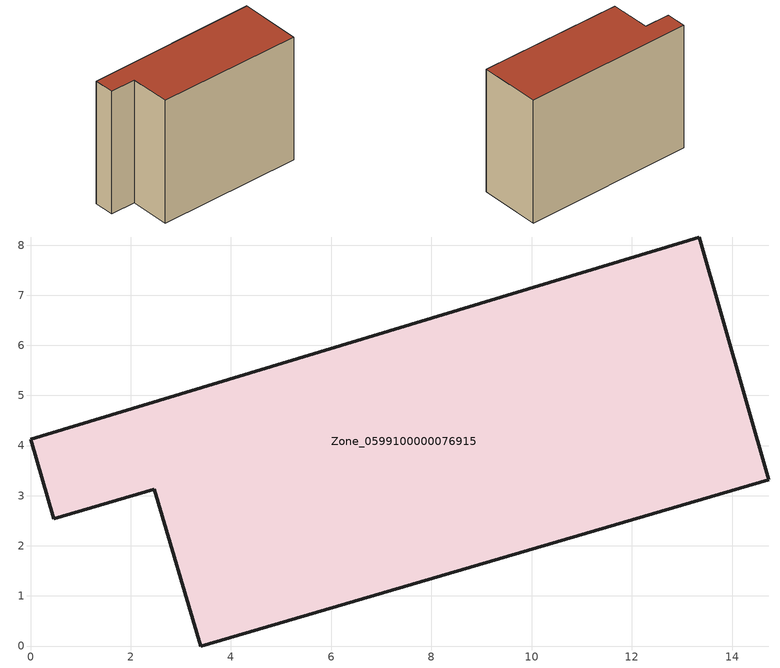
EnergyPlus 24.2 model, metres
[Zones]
Zone_0599100000076915
 floor ground (C_G): 2.47,3.13 0.47,2.54 0,4.12 13.34,8.16 14.74,3.32 3.4,0 z0
 wall outside (C_F): 13.34,8.16 0,4.12 0.47,2.54 2.47,3.13 3.4,0 14.74,3.32 13.34,8.16 z0:10.42
 roof outside (C_R): 3.4,0 14.74,3.32 13.34,8.16 0,4.12 0.47,2.54 2.47,3.13 z10.42
[BUILDING]
Pand.0599100000076915: North Axis=0; Terrain=City; Loads Convergence Tolerance Value=0.04; Temperature Convergence Tolerance Value=0.4; Solar Distribution=FullExterior; Maximum Number of Warmup Days=25; Minimum Number of Warmup Days=1
[Site:Location]
Rotterdam.The.Hague.AP_ZH_NLD Design_Conditions: Latitude=51.96; Longitude=4.45; Time Zone=1; Elevation=-4.5
[SITE:GROUNDTEMPERATURE:BUILDINGSURFACE]
18, 18, 18, 18, 18, 18, 18, 18, 18, 18, 18, 18
[MATERIAL] Thermal Absorptance=0.9; Solar Absorptance=0.7; Visible Absorptance=0.7
Name | Roughness | Thickness | Conductivity | Density | Specific Heat
G.TI.1946 | MediumSmooth | 0.15 | 1 | 540 | 1210
F.TI.1946 | Rough | 0.3 | 0.857143 | 1920 | 840
R.TI.1946 | MediumRough | 0.2 | 0.1 | 1500 | 1000
[CONSTRUCTION]
C_G: G.TI.1946
C_F: F.TI.1946
C_R: R.TI.1946
[ZONE]
Zone_0599100000076915: Type=1; Multiplier=1; Ceiling Height=Autocalculate; Volume=Autocalculate; Floor Area=autocalculate; Part of Total Floor Area=Yes
[ZONEINFILTRATION:DESIGNFLOWRATE]
Infil_Zone_0599100000076915: Zone or ZoneList or Space or SpaceList=Zone_0599100000076915; Schedule=AlwaysOn; Design Flow Rate Calculation Method=Flow/Area; Flow Rate per Floor Area=0.003; Constant Term Coefficient=1; Temperature Term Coefficient=0; Velocity Term Coefficient=0; Velocity Squared Term Coefficient=0
[HVACTEMPLATE:ZONE:IDEALLOADSAIRSYSTEM]
Zone_0599100000076915: Maximum Heating Supply Air Temperature=50; Minimum Cooling Supply Air Temperature=13; Maximum Heating Supply Air Humidity Ratio=0.0156; Minimum Cooling Supply Air Humidity Ratio=0.0077; Heating Limit=NoLimit; Cooling Limit=NoLimit; Dehumidification Control Type=ConstantSensibleHeatRatio; Cooling Sensible Heat Ratio=0.7; Dehumidification Setpoint=60; Humidification Control Type=None; Humidification Setpoint=30; Outdoor Air Method=None; Outdoor Air Flow Rate per Person=0.00944; Outdoor Air Flow Rate per Zone Floor Area=0; Outdoor Air Flow Rate per Zone=0; Demand Controlled Ventilation Type=None; Outdoor Air Economizer Type=NoEconomizer; Heat Recovery Type=None; Sensible Heat Recovery Effectiveness=0.7; Latent Heat Recovery Effectiveness=0.65
[ZONECONTROL:THERMOSTAT]
ThermostatControl_Zone_0599100000076915: Zone or ZoneList=Zone_0599100000076915; Control Type Schedule=DualSetpointControlType; Control 1=Thermostat_Zone_0599100000076915; Temperature Difference Between Cutout And Setpoint=0
[THERMOSTATSETPOINT:DUALSETPOINT]
Thermostat_Zone_0599100000076915: Heating Setpoint Temperature Schedule=HeatingSetpoint_Zone_0599100000076915; Cooling Setpoint Temperature Schedule=CoolingSetpoint_Zone_0599100000076915
[SCHEDULE:COMPACT]
HeatingSetpoint_Zone_0599100000076915: Through: 12/31, For: AllDays, Until: 24:00, 21
CoolingSetpoint_Zone_0599100000076915: Through: 12/31, For: AllDays, Until: 24:00, 24
DualSetpointControlType: Through: 12/31, For: AllDays, Until: 24:00, 4
AlwaysOn: Through: 12/31, For: AllDays, Until: 24:00, 1
